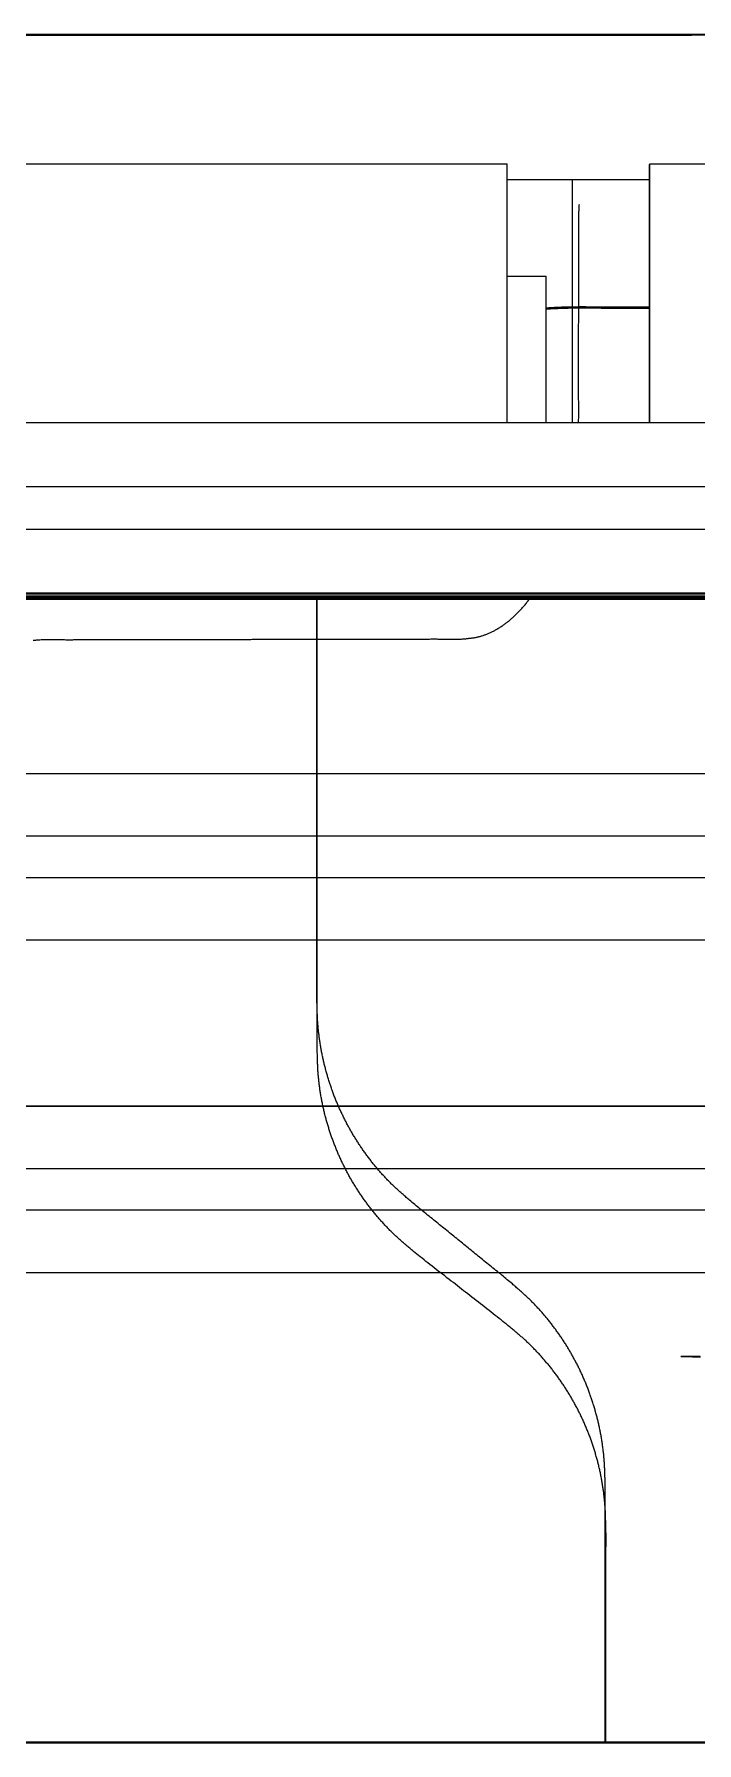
# Model space of a CAD drawing. Header units: millimetres. Extents: x -226 to 218, y -316 to 313.
# Drawn here: x -17.5 to 61.3, y -107.3 to 95.8 of the extents above; entities that cross this region are included whole.
import ezdxf

# ---------------------------------------------------------------- set-up
doc = ezdxf.new("R2010")
doc.units = ezdxf.units.MM
doc.layers.add('SKETCH', color=5, linetype='Continuous')
doc.layers.add('VISIBLE', color=7, linetype='Continuous')

msp = doc.modelspace()

# ---------------------------------------------------------------- linework, layer by layer
at = {"layer": 'SKETCH', "flags": 128}
for points in [[(47.26, 49.62), (47.26, 49.65), (47.26, 49.82), (47.26, 49.99), (47.27, 50.15), (47.27, 50.32), (47.27, 50.49), (47.27, 50.66), (47.27, 50.83), (47.27, 51), (47.27, 51.16), (47.27, 51.33), (47.27, 51.5), (47.27, 51.67), (47.27, 51.84), (47.27, 52.01), (47.27, 52.17), (47.26, 52.34), (47.26, 52.51), (47.26, 52.68), (47.26, 52.84), (47.26, 53.01), (47.26, 53.18), (47.26, 53.34), (47.26, 53.51), (47.26, 53.68), (47.26, 53.84), (47.26, 54.01), (47.26, 54.17), (47.26, 54.34), (47.26, 54.5), (47.26, 54.67), (47.26, 54.83), (47.26, 55), (47.26, 55.16), (47.26, 55.33), (47.26, 55.49), (47.26, 55.66), (47.26, 55.82), (47.26, 55.99), (47.26, 56.15), (47.26, 56.31), (47.26, 56.48), (47.26, 56.64), (47.26, 56.8), (47.26, 56.96), (47.26, 57.12), (47.26, 57.28), (47.26, 57.44), (47.26, 57.6), (47.26, 57.76), (47.26, 57.92), (47.26, 58.08), (47.26, 58.24), (47.26, 58.4), (47.26, 58.56), (47.26, 58.72), (47.26, 58.87), (47.26, 59.03), (47.26, 59.19), (47.26, 59.34), (47.26, 59.5), (47.26, 59.66), (47.26, 59.81), (47.26, 59.97), (47.26, 60.12), (47.26, 60.28), (47.26, 60.43), (47.26, 60.58), (47.26, 60.73), (47.26, 60.89), (47.26, 61.04), (47.26, 61.19), (47.26, 61.34), (47.27, 61.49), (47.27, 61.64), (47.27, 61.78), (47.27, 61.93), (47.27, 62.08), (47.27, 62.23), (47.27, 62.38), (47.27, 62.52), (47.27, 62.67), (47.27, 62.81), (47.27, 62.96), (47.27, 63.1), (47.27, 63.25), (47.27, 63.39), (47.27, 63.53), (47.27, 63.67), (47.27, 63.82), (47.27, 63.96), (47.27, 64.1), (47.27, 64.24), (47.27, 64.38), (47.27, 64.51), (47.27, 64.65), (47.27, 64.79), (47.27, 64.92), (47.27, 65.06), (47.27, 65.19), (47.27, 65.33), (47.27, 65.46), (47.27, 65.59), (47.27, 65.72), (47.27, 65.86), (47.27, 65.99), (47.27, 66.12), (47.27, 66.25), (47.27, 66.38), (47.27, 66.51), (47.27, 66.63), (47.27, 66.76), (47.27, 66.89), (47.27, 67.01), (47.27, 67.14), (47.27, 67.26), (47.27, 67.38), (47.28, 67.5), (47.28, 67.63), (47.28, 67.75), (47.28, 67.87), (47.28, 67.98), (47.28, 68.1), (47.28, 68.22), (47.28, 68.34), (47.28, 68.45), (47.28, 68.57), (47.28, 68.68), (47.28, 68.79), (47.28, 68.91), (47.28, 69.02), (47.28, 69.13), (47.28, 69.24), (47.28, 69.35), (47.28, 69.46), (47.28, 69.57), (47.28, 69.68), (47.28, 69.78), (47.28, 69.89), (47.28, 69.99), (47.28, 70.09), (47.28, 70.2), (47.28, 70.3), (47.28, 70.4), (47.28, 70.5), (47.28, 70.6), (47.28, 70.7), (47.28, 70.79), (47.28, 70.89), (47.28, 70.98), (47.29, 71.08), (47.29, 71.17), (47.29, 71.27), (47.29, 71.36), (47.29, 71.45), (47.29, 71.54), (47.29, 71.63), (47.29, 71.72), (47.29, 71.8), (47.29, 71.89), (47.29, 71.97), (47.29, 72.06), (47.29, 72.14), (47.29, 72.22), (47.29, 72.31), (47.29, 72.39), (47.29, 72.47), (47.29, 72.54), (47.29, 72.62), (47.29, 72.7), (47.29, 72.77), (47.29, 72.85), (47.29, 72.92), (47.29, 72.99), (47.29, 73.06), (47.29, 73.14), (47.29, 73.21), (47.29, 73.27), (47.3, 73.34), (47.3, 73.41), (47.3, 73.47), (47.3, 73.54), (47.3, 73.6), (47.3, 73.66), (47.3, 73.73), (47.3, 73.79), (47.3, 73.85), (47.3, 73.9), (47.3, 73.96), (47.3, 74.02), (47.3, 74.07), (47.3, 74.13), (47.3, 74.18), (47.3, 74.23), (47.3, 74.28), (47.3, 74.33), (47.3, 74.38), (47.3, 74.43), (47.3, 74.48), (47.3, 74.52), (47.3, 74.57), (47.3, 74.61), (47.3, 74.65), (47.3, 74.7), (47.3, 74.74), (47.31, 74.78), (47.31, 74.81), (47.31, 74.85), (47.31, 74.89), (47.31, 74.92), (47.31, 74.96), (47.31, 74.99), (47.31, 75.02), (47.31, 75.05), (47.31, 75.08), (47.31, 75.11), (47.31, 75.14), (47.31, 75.16), (47.31, 75.19), (47.31, 75.21), (47.31, 75.23), (47.31, 75.25), (47.31, 75.27), (47.31, 75.29), (47.31, 75.31), (47.31, 75.32), (47.31, 75.33), (47.31, 75.35), (47.31, 75.36), (47.31, 75.37), (47.31, 75.38), (47.32, 75.39), (47.32, 75.4), (47.32, 75.41), (47.32, 75.42), (47.32, 75.43), (47.32, 75.44), (47.32, 75.45), (47.32, 75.45), (47.32, 75.46), (47.32, 75.47), (47.32, 75.48), (47.32, 75.49), (47.32, 75.5), (47.32, 75.5), (47.32, 75.51), (47.32, 75.51), (47.32, 75.51), (47.32, 75.52), (47.33, 75.52), (47.33, 75.52), (47.33, 75.52), (47.33, 75.52), (47.33, 75.51), (47.33, 75.51), (47.33, 75.51), (47.33, 75.51), (47.33, 75.51), (47.33, 75.5), (47.33, 75.5), (47.33, 75.5), (47.33, 75.5), (47.34, 75.5), (47.34, 75.5), (47.34, 75.5), (47.34, 75.5), (47.34, 75.5), (47.34, 75.5), (47.34, 75.5), (47.34, 75.5), (47.34, 75.51), (47.34, 75.51), (47.34, 75.51), (47.34, 75.51), (47.34, 75.51), (47.34, 75.51), (47.35, 75.51), (47.35, 75.51), (47.35, 75.52), (47.35, 75.52), (47.35, 75.52), (47.35, 75.52), (47.35, 75.52), (47.35, 75.52), (47.35, 75.52), (47.35, 75.52), (47.35, 75.52), (47.35, 75.53), (47.35, 75.53), (47.35, 75.53), (47.36, 75.53), (47.36, 75.53), (47.36, 75.53), (47.36, 75.53), (47.36, 75.53), (47.36, 75.53), (47.36, 75.54), (47.36, 75.54), (47.36, 75.54), (47.36, 75.54), (47.36, 75.54), (47.36, 75.54), (47.36, 75.54), (47.37, 75.54), (47.37, 75.55), (47.37, 75.55), (47.37, 75.55), (47.37, 75.55), (47.37, 75.55), (47.37, 75.55), (47.37, 75.55), (47.37, 75.55), (47.37, 75.55)], [(43.4, 63.27), (43.5, 63.27), (43.63, 63.28), (43.75, 63.29), (43.88, 63.3), (44, 63.31), (44.13, 63.32), (44.25, 63.32), (44.38, 63.33), (44.51, 63.34), (44.63, 63.34), (44.76, 63.35), (44.89, 63.35), (45.02, 63.36), (45.15, 63.36), (45.28, 63.37), (45.42, 63.37), (45.55, 63.37), (45.69, 63.38), (45.83, 63.38), (45.97, 63.39), (46.12, 63.39), (46.31, 63.39), (46.49, 63.4), (46.69, 63.4), (46.88, 63.4), (47.08, 63.4), (47.29, 63.41), (47.49, 63.41), (47.7, 63.41), (47.91, 63.41), (48.12, 63.41), (48.33, 63.4), (48.54, 63.4), (48.76, 63.4), (48.97, 63.4), (49.19, 63.4), (49.4, 63.4), (49.62, 63.4), (49.84, 63.39), (50.05, 63.39), (50.27, 63.39), (50.48, 63.39), (50.69, 63.39), (50.9, 63.39), (51.11, 63.39), (51.32, 63.39), (51.53, 63.39), (51.73, 63.39), (51.94, 63.39), (52.15, 63.39), (52.36, 63.39), (52.57, 63.39), (52.77, 63.39), (52.98, 63.39), (53.19, 63.39), (53.4, 63.39), (53.61, 63.39), (53.81, 63.39), (54.02, 63.39), (54.23, 63.39), (54.44, 63.39), (54.65, 63.39), (54.85, 63.39), (55.06, 63.39), (55.27, 63.39), (55.48, 63.39), (55.68, 63.39)], [(43.4, 63.13), (43.52, 63.14), (43.65, 63.14), (43.77, 63.15), (43.9, 63.16), (44.02, 63.17), (44.15, 63.18), (44.28, 63.18), (44.4, 63.19), (44.53, 63.19), (44.66, 63.2), (44.79, 63.2), (44.92, 63.21), (45.05, 63.21), (45.18, 63.22), (45.31, 63.22), (45.45, 63.23), (45.59, 63.23), (45.73, 63.23), (45.87, 63.24), (46.01, 63.24), (46.2, 63.25), (46.39, 63.25), (46.58, 63.25), (46.77, 63.25), (46.97, 63.26), (47.17, 63.26), (47.38, 63.26), (47.59, 63.26), (47.79, 63.26), (48, 63.26), (48.22, 63.26), (48.43, 63.26), (48.64, 63.25), (48.86, 63.25), (49.07, 63.25), (49.29, 63.25), (49.5, 63.25), (49.72, 63.25), (49.93, 63.24), (50.15, 63.24), (50.36, 63.24), (50.57, 63.24), (50.78, 63.24), (50.99, 63.24), (51.2, 63.24), (51.41, 63.24), (51.61, 63.24), (51.82, 63.24), (52.03, 63.24), (52.24, 63.24), (52.44, 63.24), (52.65, 63.24), (52.86, 63.24), (53.07, 63.24), (53.27, 63.24), (53.48, 63.24), (53.69, 63.24), (53.9, 63.24), (54.1, 63.24), (54.31, 63.24), (54.52, 63.24), (54.73, 63.24), (54.93, 63.24), (55.14, 63.24), (55.35, 63.24), (55.56, 63.24), (55.68, 63.24)], [(-17.61, 23.75), (-17.51, 23.76), (-17.41, 23.76), (-17.32, 23.77), (-17.22, 23.78), (-17.12, 23.79), (-17.02, 23.79), (-16.92, 23.8), (-16.82, 23.81), (-16.69, 23.82), (-16.56, 23.82), (-16.43, 23.83), (-16.3, 23.83), (-16.16, 23.84), (-16.03, 23.84), (-15.89, 23.84), (-15.75, 23.84), (-15.61, 23.84), (-15.47, 23.84), (-15.33, 23.84), (-15.19, 23.84), (-15.05, 23.83), (-14.9, 23.83), (-14.76, 23.83), (-14.62, 23.83), (-14.47, 23.82), (-14.33, 23.82), (-14.18, 23.82), (-14.04, 23.82), (-13.9, 23.82), (-13.76, 23.81), (-13.62, 23.81), (-13.48, 23.81), (-13.34, 23.81), (-13.2, 23.81), (-13.06, 23.81), (-12.92, 23.81), (-12.78, 23.82), (-12.64, 23.82), (-12.5, 23.82), (-12.36, 23.82), (-12.22, 23.82), (-12.09, 23.82), (-11.95, 23.82), (-11.81, 23.82), (-11.67, 23.82), (-11.53, 23.82), (-11.39, 23.82), (-11.25, 23.82), (-11.11, 23.82), (-10.97, 23.82), (-10.83, 23.82), (-10.69, 23.82), (-10.55, 23.82), (-10.41, 23.82), (-10.28, 23.82), (-10.14, 23.82), (-10, 23.82), (-9.86, 23.82), (-9.72, 23.82), (-9.58, 23.82), (-9.44, 23.82), (-9.3, 23.82), (-9.16, 23.82), (-9.02, 23.82), (-8.88, 23.82), (-8.74, 23.82), (-8.6, 23.82), (-8.47, 23.82), (-8.33, 23.82), (-8.19, 23.82), (-8.05, 23.82), (-7.91, 23.82), (-7.77, 23.82), (-7.63, 23.82), (-7.49, 23.83), (-7.35, 23.83), (-7.21, 23.83), (-7.07, 23.83), (-6.93, 23.83), (-6.79, 23.83), (-6.65, 23.83), (-6.51, 23.83), (-6.38, 23.83), (-6.24, 23.83), (-6.1, 23.83), (-5.96, 23.83), (-5.82, 23.83), (-5.68, 23.83), (-5.54, 23.83), (-5.4, 23.83), (-5.26, 23.83), (-5.12, 23.83), (-4.98, 23.83), (-4.84, 23.83), (-4.7, 23.83), (-4.56, 23.83), (-4.42, 23.83), (-4.28, 23.83), (-4.14, 23.83), (-4.01, 23.83), (-3.87, 23.83), (-3.73, 23.83), (-3.59, 23.83), (-3.45, 23.83), (-3.31, 23.83), (-3.17, 23.83), (-3.03, 23.83), (-2.89, 23.83), (-2.75, 23.83), (-2.61, 23.83), (-2.47, 23.83), (-2.33, 23.83), (-2.19, 23.84), (-2.05, 23.84), (-1.91, 23.84), (-1.77, 23.84), (-1.64, 23.84), (-1.5, 23.84), (-1.36, 23.84), (-1.22, 23.84), (-1.08, 23.84), (-0.94, 23.84), (-0.8, 23.84), (-0.66, 23.84), (-0.52, 23.84), (-0.38, 23.84), (-0.24, 23.84), (-0.1, 23.84), (0.04, 23.84), (0.18, 23.84), (0.32, 23.84), (0.46, 23.84), (0.6, 23.84), (0.74, 23.84), (0.88, 23.84), (1.01, 23.84), (1.15, 23.84), (1.29, 23.84), (1.43, 23.84), (1.57, 23.84), (1.71, 23.84), (1.85, 23.84), (1.99, 23.84), (2.13, 23.84), (2.27, 23.84), (2.41, 23.84), (2.55, 23.84), (2.69, 23.84), (2.83, 23.84), (2.97, 23.84), (3.11, 23.85), (3.25, 23.85), (3.39, 23.85), (3.53, 23.85), (3.67, 23.85), (3.81, 23.85), (3.94, 23.85), (4.08, 23.85), (4.22, 23.85), (4.36, 23.85), (4.5, 23.85), (4.64, 23.85), (4.78, 23.85), (4.92, 23.85), (5.06, 23.85), (5.2, 23.85), (5.34, 23.85), (5.48, 23.85), (5.62, 23.85), (5.76, 23.85), (5.9, 23.85), (6.04, 23.85), (6.18, 23.85), (6.32, 23.85), (6.46, 23.85), (6.6, 23.85), (6.74, 23.85), (6.88, 23.85), (7.02, 23.85), (7.16, 23.85), (7.3, 23.85), (7.43, 23.85), (7.57, 23.85), (7.71, 23.85), (7.85, 23.85), (7.99, 23.85), (8.13, 23.85), (8.27, 23.85), (8.41, 23.86), (8.55, 23.86), (8.69, 23.86), (8.83, 23.86), (8.97, 23.86), (9.11, 23.86), (9.25, 23.86), (9.39, 23.86), (9.53, 23.86), (9.67, 23.86), (9.81, 23.86), (9.95, 23.86), (10.09, 23.86), (10.23, 23.86), (10.37, 23.86), (10.51, 23.86), (10.65, 23.86), (10.79, 23.86), (10.93, 23.86), (11.07, 23.86), (11.21, 23.86), (11.35, 23.86), (11.49, 23.86), (11.63, 23.86), (11.77, 23.86), (11.91, 23.86), (12.05, 23.86), (12.18, 23.86), (12.32, 23.86), (12.46, 23.86), (12.6, 23.86), (12.74, 23.86), (12.88, 23.86), (13.02, 23.86), (13.16, 23.86), (13.3, 23.86), (13.44, 23.86), (13.58, 23.86), (13.72, 23.87), (13.86, 23.87), (14, 23.87), (14.14, 23.87), (14.28, 23.87), (14.42, 23.87), (14.56, 23.87), (14.7, 23.87), (14.84, 23.87), (14.98, 23.87), (15.12, 23.87), (15.26, 23.87), (15.4, 23.87), (15.54, 23.87), (15.68, 23.87), (15.82, 23.87), (15.96, 23.87), (16.1, 23.87), (16.24, 23.87), (16.38, 23.87), (16.52, 23.87), (16.66, 23.87), (16.8, 23.87), (16.94, 23.87), (17.08, 23.87), (17.22, 23.87), (17.36, 23.87), (17.5, 23.87), (17.64, 23.87), (17.78, 23.87), (17.92, 23.87), (18.06, 23.87), (18.2, 23.87), (18.34, 23.87), (18.48, 23.87), (18.62, 23.87), (18.76, 23.87), (18.9, 23.87), (19.04, 23.88), (19.18, 23.88), (19.32, 23.88), (19.46, 23.88), (19.6, 23.88), (19.74, 23.88), (19.88, 23.88), (20.02, 23.88), (20.16, 23.88), (20.3, 23.88), (20.44, 23.88), (20.58, 23.88), (20.72, 23.88), (20.86, 23.88), (21, 23.88), (21.14, 23.88), (21.28, 23.88), (21.42, 23.88), (21.56, 23.88), (21.7, 23.88), (21.84, 23.88), (21.97, 23.88), (22.11, 23.88), (22.25, 23.88), (22.39, 23.88), (22.53, 23.88), (22.67, 23.88), (22.81, 23.88), (22.95, 23.88), (23.09, 23.88), (23.23, 23.88), (23.37, 23.88), (23.51, 23.88), (23.65, 23.88), (23.79, 23.88), (23.93, 23.88), (24.07, 23.88), (24.21, 23.88), (24.35, 23.89), (24.49, 23.89), (24.63, 23.89), (24.77, 23.89), (24.91, 23.89), (25.05, 23.89), (25.19, 23.89), (25.33, 23.89), (25.47, 23.89), (25.61, 23.89), (25.75, 23.89), (25.9, 23.89), (26.04, 23.89), (26.18, 23.89), (26.32, 23.89), (26.46, 23.89), (26.6, 23.89), (26.74, 23.89), (26.88, 23.89), (27.02, 23.89), (27.16, 23.89), (27.3, 23.89), (27.44, 23.89), (27.58, 23.89), (27.72, 23.89), (27.86, 23.89), (28, 23.89), (28.14, 23.89), (28.28, 23.89), (28.42, 23.89), (28.56, 23.89), (28.7, 23.89), (28.84, 23.89), (28.98, 23.89), (29.12, 23.89), (29.26, 23.89), (29.4, 23.89), (29.54, 23.89), (29.68, 23.9), (29.82, 23.9), (29.96, 23.9), (30.1, 23.9), (30.24, 23.9), (30.38, 23.9), (30.52, 23.89), (30.67, 23.89), (30.81, 23.89), (30.96, 23.89), (31.1, 23.88), (31.25, 23.88), (31.39, 23.88), (31.54, 23.88), (31.68, 23.87), (31.83, 23.87), (31.97, 23.87), (32.11, 23.87), (32.26, 23.87), (32.4, 23.87), (32.54, 23.87), (32.67, 23.87), (32.81, 23.87), (32.95, 23.88), (33.08, 23.88), (33.21, 23.89), (33.34, 23.89), (33.46, 23.9), (33.56, 23.91), (33.66, 23.92), (33.76, 23.92), (33.85, 23.93), (33.94, 23.94), (34.04, 23.95), (34.13, 23.96), (34.22, 23.97), (34.31, 23.97), (34.4, 23.98), (34.49, 23.99), (34.57, 24.01), (34.66, 24.02), (34.75, 24.03), (34.84, 24.04), (34.92, 24.06), (35.01, 24.08), (35.1, 24.09), (35.18, 24.11), (35.27, 24.13), (35.36, 24.15), (35.44, 24.17), (35.53, 24.2), (35.62, 24.22), (35.71, 24.25), (35.8, 24.28), (35.89, 24.31), (35.97, 24.34), (36.06, 24.37), (36.15, 24.4), (36.24, 24.43), (36.33, 24.47), (36.42, 24.51), (36.5, 24.54), (36.59, 24.58), (36.68, 24.62), (36.77, 24.66), (36.86, 24.7), (36.94, 24.74), (37.03, 24.79), (37.12, 24.83), (37.21, 24.88), (37.29, 24.92), (37.38, 24.97), (37.46, 25.02), (37.55, 25.07), (37.64, 25.12), (37.72, 25.17), (37.81, 25.22), (37.89, 25.27), (37.98, 25.33), (38.06, 25.39), (38.15, 25.44), (38.23, 25.5), (38.32, 25.56), (38.4, 25.62), (38.49, 25.68), (38.57, 25.74), (38.65, 25.81), (38.74, 25.87), (38.82, 25.93), (38.91, 26), (38.99, 26.07), (39.07, 26.14), (39.15, 26.21), (39.24, 26.28), (39.32, 26.35), (39.4, 26.42), (39.48, 26.49), (39.56, 26.57), (39.64, 26.64), (39.72, 26.72), (39.8, 26.79), (39.88, 26.87), (39.96, 26.95), (40.04, 27.03), (40.12, 27.11), (40.2, 27.19), (40.28, 27.28), (40.36, 27.36), (40.43, 27.44), (40.51, 27.53), (40.59, 27.62), (40.67, 27.7), (40.74, 27.79), (40.82, 27.88), (40.9, 27.97), (40.97, 28.06), (41.05, 28.16), (41.12, 28.25), (41.2, 28.34), (41.27, 28.44), (41.35, 28.54), (41.42, 28.63), (41.49, 28.73), (41.57, 28.83), (41.64, 28.93), (41.69, 28.99)], [(50.42, -107.23), (50.42, -107.18), (50.42, -106.96), (50.42, -106.75), (50.42, -106.54), (50.42, -106.33), (50.42, -106.12), (50.42, -105.91), (50.42, -105.69), (50.42, -105.48), (50.42, -105.27), (50.42, -105.06), (50.42, -104.85), (50.42, -104.64), (50.42, -104.42), (50.42, -104.21), (50.42, -104), (50.42, -103.79), (50.42, -103.58), (50.42, -103.37), (50.42, -103.16), (50.42, -102.94), (50.42, -102.73), (50.42, -102.52), (50.42, -102.31), (50.42, -102.1), (50.42, -101.89), (50.42, -101.67), (50.42, -101.46), (50.42, -101.25), (50.42, -101.04), (50.42, -100.83), (50.42, -100.62), (50.42, -100.4), (50.42, -100.19), (50.42, -99.98), (50.42, -99.77), (50.42, -99.56), (50.42, -99.35), (50.42, -99.13), (50.42, -98.92), (50.42, -98.71), (50.42, -98.5), (50.42, -98.29), (50.42, -98.08), (50.42, -97.87), (50.42, -97.65), (50.42, -97.44), (50.42, -97.23), (50.42, -97.02), (50.42, -96.81), (50.42, -96.6), (50.42, -96.38), (50.42, -96.17), (50.42, -95.96), (50.42, -95.75), (50.42, -95.54), (50.42, -95.33), (50.42, -95.11), (50.42, -94.9), (50.42, -94.69), (50.42, -94.48), (50.42, -94.27), (50.42, -94.06), (50.42, -93.85), (50.42, -93.63), (50.42, -93.42), (50.42, -93.21), (50.42, -93), (50.42, -92.79), (50.42, -92.58), (50.42, -92.36), (50.42, -92.15), (50.42, -91.94), (50.42, -91.73), (50.42, -91.52), (50.42, -91.31), (50.42, -91.09), (50.42, -90.88), (50.42, -90.67), (50.42, -90.46), (50.42, -90.25), (50.42, -90.04), (50.42, -89.83), (50.42, -89.61), (50.42, -89.4), (50.42, -89.19), (50.42, -88.98), (50.42, -88.77), (50.42, -88.56), (50.42, -88.34), (50.42, -88.13), (50.42, -87.92), (50.42, -87.71), (50.42, -87.5), (50.42, -87.29), (50.42, -87.07), (50.42, -86.86), (50.42, -86.65), (50.42, -86.44), (50.42, -86.23), (50.42, -86.02), (50.42, -85.8), (50.42, -85.59), (50.42, -85.38), (50.42, -85.17), (50.42, -84.96), (50.42, -84.75), (50.42, -84.54), (50.42, -84.32), (50.42, -84.11), (50.42, -83.9), (50.42, -83.69), (50.42, -83.48), (50.42, -83.27), (50.42, -83.05), (50.42, -82.84), (50.42, -82.63), (50.42, -82.42), (50.42, -82.21), (50.42, -82), (50.42, -81.78), (50.42, -81.57), (50.42, -81.36), (50.42, -81.15), (50.42, -80.93), (50.42, -80.72), (50.42, -80.5), (50.42, -80.28), (50.42, -80.06), (50.42, -79.84), (50.42, -79.62), (50.43, -79.4), (50.43, -79.18), (50.43, -78.96), (50.43, -78.74), (50.43, -78.52), (50.43, -78.3), (50.43, -78.09), (50.43, -77.88), (50.43, -77.67), (50.43, -77.46), (50.43, -77.25), (50.43, -77.05), (50.43, -76.85), (50.42, -76.66), (50.42, -76.47), (50.42, -76.28), (50.41, -76.14), (50.41, -76.01), (50.41, -75.87), (50.4, -75.74), (50.4, -75.61), (50.4, -75.48), (50.39, -75.35), (50.39, -75.22), (50.38, -75.1), (50.38, -74.98), (50.37, -74.85), (50.37, -74.73), (50.36, -74.61), (50.36, -74.49), (50.35, -74.37), (50.35, -74.25), (50.34, -74.13), (50.33, -74.01), (50.32, -73.9), (50.31, -73.77), (50.3, -73.65), (50.29, -73.53), (50.28, -73.41), (50.27, -73.29), (50.26, -73.16), (50.25, -73.04), (50.23, -72.91), (50.22, -72.79), (50.2, -72.67), (50.19, -72.54), (50.17, -72.42), (50.16, -72.29), (50.14, -72.17), (50.12, -72.05), (50.11, -71.92), (50.09, -71.8), (50.07, -71.67), (50.05, -71.55), (50.03, -71.43), (50.01, -71.3), (49.99, -71.18), (49.97, -71.06), (49.95, -70.93), (49.93, -70.81), (49.9, -70.69), (49.88, -70.56), (49.86, -70.44), (49.83, -70.32), (49.81, -70.2), (49.79, -70.08), (49.76, -69.95), (49.73, -69.83), (49.71, -69.71), (49.68, -69.59), (49.65, -69.46), (49.63, -69.34), (49.6, -69.22), (49.57, -69.1), (49.54, -68.98), (49.51, -68.86), (49.48, -68.74), (49.45, -68.61), (49.42, -68.49), (49.38, -68.37), (49.35, -68.25), (49.32, -68.13), (49.29, -68.01), (49.25, -67.89), (49.22, -67.77), (49.18, -67.65), (49.15, -67.53), (49.11, -67.41), (49.08, -67.29), (49.04, -67.17), (49, -67.06), (48.97, -66.94), (48.93, -66.82), (48.89, -66.7), (48.85, -66.58), (48.81, -66.46), (48.77, -66.34), (48.73, -66.23), (48.69, -66.11), (48.65, -65.99), (48.61, -65.87), (48.56, -65.76), (48.52, -65.64), (48.48, -65.52), (48.43, -65.41), (48.39, -65.29), (48.34, -65.17), (48.3, -65.06), (48.25, -64.94), (48.21, -64.83), (48.16, -64.71), (48.11, -64.6), (48.07, -64.48), (48.02, -64.37), (47.97, -64.25), (47.92, -64.14), (47.87, -64.02), (47.82, -63.91), (47.77, -63.79), (47.72, -63.68), (47.67, -63.57), (47.62, -63.45), (47.56, -63.34), (47.51, -63.23), (47.46, -63.12), (47.4, -63), (47.35, -62.89), (47.3, -62.78), (47.24, -62.67), (47.19, -62.56), (47.13, -62.45), (47.07, -62.34), (47.02, -62.22), (46.96, -62.11), (46.9, -62), (46.84, -61.9), (46.79, -61.79), (46.73, -61.68), (46.67, -61.57), (46.61, -61.46), (46.55, -61.35), (46.49, -61.24), (46.43, -61.13), (46.36, -61.03), (46.3, -60.92), (46.24, -60.81), (46.18, -60.7), (46.11, -60.6), (46.05, -60.49), (45.99, -60.38), (45.92, -60.28), (45.86, -60.17), (45.79, -60.07), (45.73, -59.96), (45.66, -59.86), (45.59, -59.75), (45.53, -59.65), (45.46, -59.55), (45.39, -59.44), (45.32, -59.34), (45.25, -59.24), (45.18, -59.13), (45.11, -59.03), (45.04, -58.93), (44.97, -58.83), (44.9, -58.73), (44.83, -58.63), (44.76, -58.52), (44.69, -58.42), (44.61, -58.32), (44.54, -58.22), (44.47, -58.12), (44.39, -58.03), (44.32, -57.93), (44.25, -57.83), (44.17, -57.73), (44.1, -57.63), (44.02, -57.53), (43.94, -57.44), (43.87, -57.34), (43.79, -57.24), (43.71, -57.15), (43.64, -57.05), (43.56, -56.95), (43.48, -56.86), (43.4, -56.76), (43.32, -56.67), (43.24, -56.58), (43.16, -56.48), (43.08, -56.39), (43, -56.3), (42.92, -56.2), (42.84, -56.11), (42.76, -56.02), (42.67, -55.93), (42.59, -55.83), (42.51, -55.74), (42.42, -55.65), (42.34, -55.56), (42.26, -55.47), (42.17, -55.38), (42.09, -55.29), (42, -55.2), (41.92, -55.11), (41.83, -55.03), (41.74, -54.94), (41.66, -54.85), (41.57, -54.76), (41.48, -54.68), (41.4, -54.59), (41.31, -54.51), (41.23, -54.43), (41.14, -54.35), (41.06, -54.27), (40.97, -54.19), (40.88, -54.11), (40.8, -54.03), (40.71, -53.95), (40.62, -53.87), (40.54, -53.79), (40.45, -53.71), (40.36, -53.63), (40.27, -53.55), (40.17, -53.47), (40.08, -53.39), (39.99, -53.31), (39.89, -53.23), (39.79, -53.14), (39.69, -53.06), (39.59, -52.97), (39.49, -52.88), (39.38, -52.79), (39.24, -52.67), (39.09, -52.54), (38.94, -52.41), (38.78, -52.28), (38.62, -52.15), (38.46, -52.02), (38.29, -51.88), (38.12, -51.74), (37.95, -51.6), (37.78, -51.46), (37.6, -51.32), (37.43, -51.18), (37.25, -51.04), (37.07, -50.9), (36.89, -50.75), (36.71, -50.61), (36.54, -50.46), (36.36, -50.32), (36.18, -50.18), (36, -50.04), (35.83, -49.89), (35.65, -49.75), (35.48, -49.61), (35.31, -49.47), (35.14, -49.34), (34.97, -49.2), (34.8, -49.06), (34.63, -48.92), (34.46, -48.78), (34.29, -48.64), (34.12, -48.51), (33.95, -48.37), (33.78, -48.23), (33.61, -48.09), (33.44, -47.95), (33.27, -47.81), (33.1, -47.68), (32.93, -47.54), (32.76, -47.4), (32.59, -47.26), (32.42, -47.12), (32.25, -46.99), (32.08, -46.85), (31.91, -46.71), (31.74, -46.57), (31.57, -46.43), (31.4, -46.29), (31.23, -46.16), (31.06, -46.02), (30.89, -45.88), (30.72, -45.74), (30.54, -45.59), (30.36, -45.45), (30.18, -45.31), (30.01, -45.16), (29.83, -45.02), (29.65, -44.88), (29.47, -44.73), (29.29, -44.59), (29.12, -44.45), (28.94, -44.31), (28.76, -44.17), (28.59, -44.03), (28.42, -43.89), (28.25, -43.75), (28.09, -43.61), (27.92, -43.48), (27.76, -43.35), (27.61, -43.22), (27.45, -43.09), (27.31, -42.96), (27.16, -42.84), (27.06, -42.75), (26.95, -42.66), (26.85, -42.57), (26.75, -42.49), (26.65, -42.4), (26.56, -42.32), (26.46, -42.24), (26.37, -42.16), (26.28, -42.08), (26.19, -42), (26.1, -41.92), (26.01, -41.84), (25.92, -41.76), (25.83, -41.68), (25.75, -41.6), (25.66, -41.52), (25.57, -41.44), (25.49, -41.36), (25.4, -41.28), (25.32, -41.2), (25.23, -41.12), (25.15, -41.04), (25.06, -40.95), (24.97, -40.87), (24.89, -40.78), (24.8, -40.69), (24.71, -40.6), (24.63, -40.52), (24.54, -40.43), (24.46, -40.34), (24.37, -40.25), (24.29, -40.16), (24.2, -40.07), (24.12, -39.98), (24.04, -39.89), (23.95, -39.8), (23.87, -39.71), (23.79, -39.61), (23.71, -39.52), (23.63, -39.43), (23.54, -39.34), (23.46, -39.24), (23.38, -39.15), (23.3, -39.06), (23.22, -38.96), (23.14, -38.87), (23.07, -38.77), (22.99, -38.68), (22.91, -38.58), (22.83, -38.49), (22.76, -38.39), (22.68, -38.29), (22.6, -38.2), (22.53, -38.1), (22.45, -38), (22.37, -37.9), (22.3, -37.8), (22.23, -37.71), (22.15, -37.61), (22.08, -37.51), (22, -37.41), (21.93, -37.31), (21.86, -37.21), (21.79, -37.11), (21.71, -37.01), (21.64, -36.91), (21.57, -36.8), (21.5, -36.7), (21.43, -36.6), (21.36, -36.5), (21.29, -36.4), (21.22, -36.29), (21.16, -36.19), (21.09, -36.09), (21.02, -35.98), (20.95, -35.88), (20.89, -35.78), (20.82, -35.67), (20.76, -35.57), (20.69, -35.46), (20.62, -35.35), (20.56, -35.25), (20.5, -35.14), (20.43, -35.04), (20.37, -34.93), (20.31, -34.82), (20.24, -34.72), (20.18, -34.61), (20.12, -34.5), (20.06, -34.39), (20, -34.28), (19.94, -34.18), (19.88, -34.07), (19.82, -33.96), (19.76, -33.85), (19.7, -33.74), (19.64, -33.63), (19.59, -33.52), (19.53, -33.41), (19.47, -33.3), (19.42, -33.19), (19.36, -33.08), (19.31, -32.97), (19.25, -32.85), (19.2, -32.74), (19.14, -32.63), (19.09, -32.52), (19.04, -32.41), (18.98, -32.29), (18.93, -32.18), (18.88, -32.07), (18.83, -31.95), (18.78, -31.84), (18.73, -31.73), (18.68, -31.61), (18.63, -31.5), (18.58, -31.38), (18.53, -31.27), (18.48, -31.16), (18.43, -31.04), (18.39, -30.93), (18.34, -30.81), (18.3, -30.69), (18.25, -30.58), (18.2, -30.46), (18.16, -30.35), (18.12, -30.23), (18.07, -30.11), (18.03, -30), (17.99, -29.88), (17.94, -29.76), (17.9, -29.65), (17.86, -29.53), (17.82, -29.41), (17.78, -29.29), (17.74, -29.17), (17.7, -29.06), (17.66, -28.94), (17.62, -28.82), (17.58, -28.7), (17.55, -28.58), (17.51, -28.46), (17.47, -28.34), (17.44, -28.22), (17.4, -28.11), (17.37, -27.99), (17.33, -27.87), (17.3, -27.75), (17.26, -27.63), (17.23, -27.51), (17.2, -27.39), (17.16, -27.27), (17.13, -27.14), (17.1, -27.02), (17.07, -26.9), (17.04, -26.78), (17.01, -26.66), (16.98, -26.54), (16.95, -26.42), (16.92, -26.3), (16.9, -26.17), (16.87, -26.05), (16.84, -25.93), (16.82, -25.81), (16.79, -25.69), (16.76, -25.56), (16.74, -25.44), (16.71, -25.32), (16.69, -25.2), (16.67, -25.07), (16.64, -24.95), (16.62, -24.83), (16.6, -24.71), (16.58, -24.58), (16.56, -24.46), (16.54, -24.34), (16.52, -24.21), (16.5, -24.09), (16.48, -23.97), (16.46, -23.84), (16.44, -23.72), (16.43, -23.59), (16.41, -23.47), (16.39, -23.35), (16.38, -23.22), (16.36, -23.1), (16.35, -22.98), (16.33, -22.85), (16.32, -22.73), (16.3, -22.6), (16.29, -22.48), (16.28, -22.35), (16.27, -22.23), (16.26, -22.11), (16.25, -21.99), (16.24, -21.87), (16.23, -21.75), (16.22, -21.63), (16.21, -21.51), (16.2, -21.39), (16.2, -21.27), (16.19, -21.15), (16.19, -21.03), (16.18, -20.91), (16.18, -20.79), (16.17, -20.67), (16.17, -20.55), (16.16, -20.42), (16.16, -20.3), (16.15, -20.17), (16.15, -20.04), (16.15, -19.91), (16.14, -19.77), (16.14, -19.64), (16.14, -19.5), (16.13, -19.36), (16.13, -19.17), (16.13, -18.97), (16.12, -18.77), (16.12, -18.57), (16.12, -18.36), (16.12, -18.15), (16.12, -17.93), (16.12, -17.71), (16.12, -17.49), (16.12, -17.27), (16.12, -17.04), (16.12, -16.82), (16.12, -16.59), (16.12, -16.36), (16.12, -16.13), (16.13, -15.9), (16.13, -15.67), (16.13, -15.44), (16.13, -15.21), (16.13, -14.98), (16.13, -14.76), (16.13, -14.53), (16.13, -14.31), (16.13, -14.09), (16.13, -13.87), (16.13, -13.65), (16.13, -13.43), (16.13, -13.21), (16.13, -12.99), (16.13, -12.77), (16.13, -12.55), (16.13, -12.33), (16.13, -12.11), (16.13, -11.89), (16.13, -11.67), (16.13, -11.45), (16.13, -11.23), (16.13, -11.01), (16.13, -10.79), (16.13, -10.57), (16.13, -10.35), (16.13, -10.13), (16.13, -9.91), (16.13, -9.69), (16.13, -9.47), (16.13, -9.25), (16.13, -9.03), (16.13, -8.81), (16.13, -8.6), (16.13, -8.38), (16.13, -8.16), (16.13, -7.94), (16.13, -7.72), (16.13, -7.5), (16.13, -7.28), (16.13, -7.06), (16.13, -6.84), (16.13, -6.62), (16.13, -6.4), (16.13, -6.18), (16.13, -5.96), (16.13, -5.74), (16.13, -5.52), (16.13, -5.3), (16.13, -5.08), (16.13, -4.86), (16.13, -4.64), (16.13, -4.42), (16.13, -4.2), (16.13, -3.98), (16.13, -3.76), (16.13, -3.54), (16.13, -3.32), (16.13, -3.1), (16.13, -2.88), (16.13, -2.66), (16.13, -2.44), (16.13, -2.22), (16.13, -2), (16.13, -1.79), (16.13, -1.57), (16.13, -1.35), (16.13, -1.13), (16.13, -0.91), (16.13, -0.69), (16.13, -0.47), (16.13, -0.25), (16.13, -0.03), (16.13, 0.19), (16.13, 0.41), (16.13, 0.63), (16.13, 0.85), (16.13, 1.07), (16.13, 1.29), (16.13, 1.51), (16.13, 1.73), (16.13, 1.95), (16.13, 2.17), (16.13, 2.39), (16.13, 2.61), (16.13, 2.83), (16.13, 3.05), (16.13, 3.27), (16.13, 3.49), (16.13, 3.71), (16.13, 3.93), (16.13, 4.15), (16.13, 4.37), (16.13, 4.59), (16.13, 4.81), (16.13, 5.03), (16.13, 5.24), (16.13, 5.46), (16.13, 5.68), (16.13, 5.9), (16.13, 6.12), (16.13, 6.34), (16.13, 6.56), (16.13, 6.78), (16.13, 7), (16.13, 7.22), (16.13, 7.44), (16.13, 7.66), (16.13, 7.88), (16.13, 8.1), (16.13, 8.32), (16.13, 8.54), (16.13, 8.76), (16.13, 8.98), (16.13, 9.2), (16.13, 9.42), (16.13, 9.64), (16.13, 9.86), (16.13, 10.08), (16.13, 10.3), (16.13, 10.52), (16.13, 10.74), (16.13, 10.96), (16.13, 11.18), (16.13, 11.4), (16.13, 11.61), (16.13, 11.83), (16.13, 12.05), (16.13, 12.27), (16.13, 12.49), (16.13, 12.71), (16.13, 12.93), (16.13, 13.15), (16.13, 13.37), (16.13, 13.59), (16.13, 13.81), (16.13, 14.03), (16.13, 14.25), (16.13, 14.47), (16.13, 14.69), (16.13, 14.91), (16.13, 15.13), (16.13, 15.35), (16.13, 15.57), (16.13, 15.79), (16.13, 16.01), (16.13, 16.23), (16.13, 16.45), (16.13, 16.67), (16.13, 16.89), (16.13, 17.11), (16.13, 17.33), (16.13, 17.55), (16.13, 17.77), (16.13, 17.99), (16.13, 18.21), (16.13, 18.42), (16.13, 18.64), (16.13, 18.86), (16.13, 19.08), (16.13, 19.3), (16.13, 19.52), (16.13, 19.74), (16.13, 19.96), (16.13, 20.18), (16.13, 20.4), (16.13, 20.62), (16.13, 20.84), (16.13, 21.06), (16.13, 21.28), (16.13, 21.5), (16.13, 21.72), (16.13, 21.94), (16.13, 22.16), (16.13, 22.38), (16.13, 22.6), (16.13, 22.82), (16.13, 23.04), (16.13, 23.26), (16.13, 23.48), (16.13, 23.7), (16.13, 23.92), (16.13, 24.14), (16.13, 24.36), (16.13, 24.58), (16.13, 24.8), (16.13, 25.02), (16.13, 25.23), (16.13, 25.45), (16.13, 25.67), (16.13, 25.89), (16.13, 26.11), (16.13, 26.33), (16.13, 26.55), (16.13, 26.77), (16.13, 26.99), (16.13, 27.21), (16.13, 27.43), (16.13, 27.65), (16.13, 27.87), (16.13, 28.09), (16.13, 28.31), (16.13, 28.53), (16.13, 28.76), (16.13, 28.99), (16.13, 28.99)], [(50.5, -107.23), (50.5, -107.14), (50.5, -106.93), (50.5, -106.72), (50.5, -106.5), (50.5, -106.29), (50.5, -106.08), (50.5, -105.87), (50.5, -105.66), (50.5, -105.44), (50.5, -105.23), (50.5, -105.02), (50.5, -104.81), (50.5, -104.6), (50.5, -104.38), (50.5, -104.17), (50.5, -103.96), (50.5, -103.75), (50.5, -103.54), (50.5, -103.33), (50.5, -103.11), (50.5, -102.9), (50.5, -102.69), (50.5, -102.48), (50.5, -102.27), (50.5, -102.05), (50.5, -101.84), (50.5, -101.63), (50.5, -101.42), (50.5, -101.21), (50.5, -100.99), (50.5, -100.78), (50.5, -100.57), (50.5, -100.36), (50.5, -100.15), (50.5, -99.93), (50.5, -99.72), (50.5, -99.51), (50.5, -99.3), (50.5, -99.09), (50.5, -98.87), (50.5, -98.66), (50.5, -98.45), (50.5, -98.24), (50.5, -98.03), (50.5, -97.81), (50.5, -97.6), (50.5, -97.39), (50.5, -97.18), (50.5, -96.97), (50.5, -96.75), (50.5, -96.54), (50.5, -96.33), (50.5, -96.12), (50.5, -95.91), (50.5, -95.69), (50.5, -95.48), (50.5, -95.27), (50.5, -95.06), (50.5, -94.85), (50.5, -94.63), (50.5, -94.42), (50.5, -94.21), (50.5, -94), (50.5, -93.79), (50.5, -93.57), (50.5, -93.36), (50.5, -93.15), (50.5, -92.94), (50.5, -92.73), (50.5, -92.51), (50.5, -92.3), (50.5, -92.09), (50.5, -91.88), (50.5, -91.67), (50.5, -91.45), (50.5, -91.24), (50.5, -91.03), (50.5, -90.82), (50.5, -90.61), (50.5, -90.39), (50.5, -90.18), (50.5, -89.97), (50.5, -89.76), (50.5, -89.55), (50.5, -89.33), (50.5, -89.12), (50.5, -88.91), (50.5, -88.7), (50.5, -88.49), (50.5, -88.27), (50.5, -88.06), (50.5, -87.85), (50.5, -87.64), (50.5, -87.43), (50.5, -87.22), (50.5, -87), (50.5, -86.79), (50.5, -86.58), (50.5, -86.37), (50.5, -86.15), (50.5, -85.93), (50.5, -85.72), (50.51, -85.5), (50.51, -85.28), (50.51, -85.06), (50.51, -84.83), (50.51, -84.61), (50.51, -84.39), (50.51, -84.17), (50.52, -83.95), (50.52, -83.73), (50.52, -83.52), (50.52, -83.3), (50.52, -83.09), (50.52, -82.88), (50.52, -82.67), (50.52, -82.47), (50.51, -82.26), (50.51, -82.06), (50.51, -81.87), (50.51, -81.68), (50.5, -81.49), (50.5, -81.35), (50.49, -81.21), (50.49, -81.08), (50.49, -80.94), (50.48, -80.81), (50.48, -80.68), (50.48, -80.55), (50.47, -80.43), (50.47, -80.3), (50.46, -80.18), (50.46, -80.05), (50.45, -79.93), (50.45, -79.81), (50.44, -79.69), (50.43, -79.57), (50.43, -79.45), (50.42, -79.33), (50.41, -79.21), (50.4, -79.09), (50.39, -78.97), (50.38, -78.85), (50.37, -78.72), (50.36, -78.6), (50.35, -78.48), (50.34, -78.35), (50.32, -78.22), (50.31, -78.1), (50.3, -77.97), (50.28, -77.85), (50.26, -77.72), (50.25, -77.6), (50.23, -77.47), (50.22, -77.35), (50.2, -77.23), (50.18, -77.1), (50.16, -76.98), (50.14, -76.85), (50.12, -76.73), (50.1, -76.6), (50.08, -76.48), (50.06, -76.35), (50.04, -76.23), (50.02, -76.11), (49.99, -75.98), (49.97, -75.86), (49.95, -75.73), (49.92, -75.61), (49.9, -75.49), (49.87, -75.36), (49.85, -75.24), (49.82, -75.12), (49.79, -75), (49.77, -74.87), (49.74, -74.75), (49.71, -74.63), (49.68, -74.5), (49.65, -74.38), (49.62, -74.26), (49.59, -74.14), (49.56, -74.02), (49.53, -73.89), (49.5, -73.77), (49.46, -73.65), (49.43, -73.53), (49.4, -73.41), (49.36, -73.29), (49.33, -73.16), (49.29, -73.04), (49.26, -72.92), (49.22, -72.8), (49.19, -72.68), (49.15, -72.56), (49.11, -72.44), (49.07, -72.32), (49.03, -72.2), (49, -72.08), (48.96, -71.96), (48.92, -71.84), (48.88, -71.73), (48.83, -71.61), (48.79, -71.49), (48.75, -71.37), (48.71, -71.25), (48.66, -71.13), (48.62, -71.01), (48.58, -70.9), (48.53, -70.78), (48.49, -70.66), (48.44, -70.54), (48.4, -70.43), (48.35, -70.31), (48.3, -70.19), (48.25, -70.08), (48.21, -69.96), (48.16, -69.84), (48.11, -69.73), (48.06, -69.61), (48.01, -69.5), (47.96, -69.38), (47.91, -69.27), (47.86, -69.15), (47.81, -69.04), (47.75, -68.92), (47.7, -68.81), (47.65, -68.69), (47.59, -68.58), (47.54, -68.47), (47.49, -68.35), (47.43, -68.24), (47.38, -68.13), (47.32, -68.02), (47.26, -67.9), (47.21, -67.79), (47.15, -67.68), (47.09, -67.57), (47.03, -67.46), (46.97, -67.35), (46.91, -67.23), (46.85, -67.12), (46.79, -67.01), (46.73, -66.9), (46.67, -66.79), (46.61, -66.68), (46.55, -66.58), (46.49, -66.47), (46.42, -66.36), (46.36, -66.25), (46.3, -66.14), (46.23, -66.03), (46.17, -65.92), (46.1, -65.82), (46.03, -65.71), (45.97, -65.6), (45.9, -65.5), (45.83, -65.39), (45.77, -65.28), (45.7, -65.18), (45.63, -65.07), (45.56, -64.97), (45.49, -64.86), (45.42, -64.76), (45.35, -64.65), (45.28, -64.55), (45.21, -64.45), (45.14, -64.34), (45.07, -64.24), (45, -64.14), (44.92, -64.04), (44.85, -63.93), (44.78, -63.83), (44.7, -63.73), (44.63, -63.63), (44.55, -63.53), (44.48, -63.43), (44.4, -63.33), (44.33, -63.23), (44.25, -63.13), (44.17, -63.03), (44.1, -62.93), (44.02, -62.83), (43.94, -62.73), (43.86, -62.63), (43.78, -62.54), (43.7, -62.44), (43.62, -62.34), (43.54, -62.25), (43.46, -62.15), (43.38, -62.05), (43.3, -61.96), (43.22, -61.86), (43.14, -61.77), (43.05, -61.67), (42.97, -61.58), (42.89, -61.49), (42.8, -61.39), (42.72, -61.3), (42.63, -61.21), (42.55, -61.11), (42.46, -61.02), (42.38, -60.93), (42.29, -60.84), (42.21, -60.75), (42.12, -60.66), (42.03, -60.57), (41.94, -60.48), (41.86, -60.39), (41.77, -60.3), (41.68, -60.21), (41.59, -60.12), (41.5, -60.03), (41.41, -59.94), (41.32, -59.86), (41.23, -59.77), (41.14, -59.69), (41.05, -59.6), (40.97, -59.52), (40.88, -59.44), (40.79, -59.37), (40.71, -59.29), (40.62, -59.21), (40.53, -59.13), (40.44, -59.06), (40.36, -58.98), (40.27, -58.9), (40.18, -58.82), (40.08, -58.75), (39.99, -58.67), (39.9, -58.59), (39.8, -58.5), (39.7, -58.42), (39.6, -58.34), (39.49, -58.25), (39.39, -58.16), (39.28, -58.07), (39.17, -57.98), (39.05, -57.88), (38.86, -57.73), (38.67, -57.57), (38.46, -57.41), (38.25, -57.24), (38.03, -57.06), (37.81, -56.88), (37.58, -56.7), (37.34, -56.52), (37.1, -56.33), (36.86, -56.14), (36.61, -55.94), (36.36, -55.75), (36.11, -55.55), (35.85, -55.36), (35.6, -55.16), (35.34, -54.96), (35.08, -54.76), (34.83, -54.56), (34.57, -54.36), (34.32, -54.17), (34.07, -53.97), (33.82, -53.78), (33.58, -53.59), (33.34, -53.4), (33.1, -53.21), (32.85, -53.02), (32.61, -52.83), (32.36, -52.63), (32.1, -52.44), (31.85, -52.24), (31.59, -52.04), (31.34, -51.84), (31.08, -51.64), (30.82, -51.45), (30.57, -51.25), (30.32, -51.05), (30.07, -50.86), (29.82, -50.66), (29.57, -50.47), (29.33, -50.29), (29.1, -50.1), (28.87, -49.92), (28.64, -49.74), (28.42, -49.57), (28.21, -49.4), (28.01, -49.23), (27.81, -49.07), (27.63, -48.92), (27.51, -48.82), (27.4, -48.73), (27.29, -48.64), (27.18, -48.55), (27.08, -48.46), (26.98, -48.38), (26.88, -48.3), (26.78, -48.22), (26.69, -48.14), (26.59, -48.06), (26.5, -47.98), (26.41, -47.9), (26.32, -47.82), (26.23, -47.75), (26.14, -47.67), (26.06, -47.59), (25.97, -47.52), (25.88, -47.44), (25.8, -47.36), (25.71, -47.28), (25.62, -47.2), (25.53, -47.11), (25.45, -47.03), (25.36, -46.94), (25.27, -46.86), (25.18, -46.77), (25.09, -46.68), (25, -46.59), (24.91, -46.5), (24.82, -46.42), (24.73, -46.33), (24.64, -46.24), (24.56, -46.15), (24.47, -46.05), (24.38, -45.96), (24.3, -45.87), (24.21, -45.78), (24.13, -45.69), (24.04, -45.6), (23.96, -45.5), (23.87, -45.41), (23.79, -45.32), (23.71, -45.22), (23.62, -45.13), (23.54, -45.03), (23.46, -44.94), (23.38, -44.84), (23.29, -44.75), (23.21, -44.65), (23.13, -44.56), (23.05, -44.46), (22.97, -44.36), (22.89, -44.27), (22.81, -44.17), (22.74, -44.07), (22.66, -43.97), (22.58, -43.87), (22.5, -43.77), (22.43, -43.67), (22.35, -43.57), (22.27, -43.47), (22.2, -43.37), (22.12, -43.27), (22.05, -43.17), (21.97, -43.07), (21.9, -42.97), (21.82, -42.87), (21.75, -42.77), (21.68, -42.66), (21.61, -42.56), (21.54, -42.46), (21.46, -42.35), (21.39, -42.25), (21.32, -42.15), (21.25, -42.04), (21.18, -41.94), (21.11, -41.83), (21.04, -41.73), (20.98, -41.62), (20.91, -41.52), (20.84, -41.41), (20.77, -41.3), (20.71, -41.2), (20.64, -41.09), (20.57, -40.98), (20.51, -40.88), (20.44, -40.77), (20.38, -40.66), (20.32, -40.55), (20.25, -40.44), (20.19, -40.33), (20.13, -40.23), (20.06, -40.12), (20, -40.01), (19.94, -39.9), (19.88, -39.79), (19.82, -39.68), (19.76, -39.57), (19.7, -39.46), (19.64, -39.34), (19.58, -39.23), (19.53, -39.12), (19.47, -39.01), (19.41, -38.9), (19.36, -38.78), (19.3, -38.67), (19.24, -38.56), (19.19, -38.45), (19.13, -38.33), (19.08, -38.22), (19.03, -38.1), (18.97, -37.99), (18.92, -37.88), (18.87, -37.76), (18.82, -37.65), (18.76, -37.53), (18.71, -37.42), (18.66, -37.3), (18.61, -37.19), (18.56, -37.07), (18.52, -36.96), (18.47, -36.84), (18.42, -36.72), (18.37, -36.61), (18.32, -36.49), (18.28, -36.37), (18.23, -36.26), (18.19, -36.14), (18.14, -36.02), (18.1, -35.9), (18.05, -35.79), (18.01, -35.67), (17.97, -35.55), (17.92, -35.43), (17.88, -35.31), (17.84, -35.19), (17.8, -35.07), (17.76, -34.95), (17.72, -34.84), (17.68, -34.72), (17.64, -34.6), (17.6, -34.48), (17.56, -34.36), (17.53, -34.24), (17.49, -34.12), (17.45, -34), (17.42, -33.88), (17.38, -33.76), (17.35, -33.63), (17.31, -33.51), (17.28, -33.39), (17.24, -33.27), (17.21, -33.15), (17.18, -33.03), (17.15, -32.91), (17.11, -32.78), (17.08, -32.66), (17.05, -32.54), (17.02, -32.42), (16.99, -32.29), (16.96, -32.17), (16.94, -32.05), (16.91, -31.93), (16.88, -31.8), (16.85, -31.68), (16.83, -31.56), (16.8, -31.43), (16.78, -31.31), (16.75, -31.19), (16.73, -31.06), (16.7, -30.94), (16.68, -30.82), (16.66, -30.69), (16.63, -30.57), (16.61, -30.44), (16.59, -30.32), (16.57, -30.2), (16.55, -30.07), (16.53, -29.95), (16.51, -29.82), (16.49, -29.7), (16.48, -29.57), (16.46, -29.45), (16.44, -29.32), (16.42, -29.2), (16.41, -29.07), (16.39, -28.95), (16.38, -28.82), (16.36, -28.7), (16.35, -28.57), (16.34, -28.45), (16.32, -28.32), (16.31, -28.2), (16.3, -28.07), (16.29, -27.95), (16.28, -27.83), (16.27, -27.71), (16.26, -27.59), (16.25, -27.47), (16.25, -27.35), (16.24, -27.23), (16.23, -27.11), (16.23, -26.99), (16.22, -26.87), (16.22, -26.75), (16.21, -26.62), (16.21, -26.5), (16.2, -26.38), (16.2, -26.25), (16.19, -26.12), (16.19, -25.99), (16.19, -25.86), (16.18, -25.72), (16.18, -25.59), (16.18, -25.45), (16.17, -25.3), (16.17, -25.11), (16.16, -24.91), (16.16, -24.71), (16.16, -24.5), (16.16, -24.29), (16.16, -24.08), (16.15, -23.86), (16.15, -23.64), (16.15, -23.41), (16.16, -23.19), (16.16, -22.96), (16.16, -22.73), (16.16, -22.5), (16.16, -22.27), (16.16, -22.03), (16.16, -21.8), (16.16, -21.57), (16.17, -21.33), (16.17, -21.1), (16.17, -20.87), (16.17, -20.64), (16.17, -20.41), (16.17, -20.19), (16.17, -19.96), (16.17, -19.74), (16.17, -19.52), (16.17, -19.3), (16.17, -19.07), (16.17, -18.85), (16.17, -18.63), (16.17, -18.41), (16.17, -18.18), (16.17, -17.96), (16.17, -17.74), (16.17, -17.52), (16.17, -17.29), (16.17, -17.07), (16.17, -16.85), (16.17, -16.63), (16.17, -16.4), (16.17, -16.18), (16.17, -15.96), (16.17, -15.74), (16.17, -15.51), (16.17, -15.29), (16.17, -15.07), (16.17, -14.85), (16.17, -14.62), (16.17, -14.4), (16.17, -14.18), (16.17, -13.96), (16.17, -13.73), (16.17, -13.51), (16.17, -13.29), (16.17, -13.07), (16.17, -12.84), (16.17, -12.62), (16.17, -12.4), (16.17, -12.18), (16.17, -11.95), (16.17, -11.73), (16.17, -11.51), (16.17, -11.29), (16.17, -11.06), (16.17, -10.84), (16.17, -10.62), (16.17, -10.4), (16.17, -10.17), (16.17, -9.95), (16.17, -9.73), (16.17, -9.51), (16.17, -9.28), (16.17, -9.06), (16.17, -8.84), (16.17, -8.62), (16.17, -8.39), (16.17, -8.17), (16.17, -7.95), (16.17, -7.73), (16.17, -7.5), (16.17, -7.28), (16.17, -7.06), (16.17, -6.83), (16.17, -6.61), (16.17, -6.39), (16.17, -6.17), (16.17, -5.94), (16.17, -5.72), (16.17, -5.5), (16.17, -5.28), (16.17, -5.05), (16.17, -4.83), (16.17, -4.61), (16.17, -4.39), (16.17, -4.16), (16.17, -3.94), (16.17, -3.72), (16.17, -3.5), (16.17, -3.27), (16.17, -3.05), (16.17, -2.83), (16.17, -2.61), (16.17, -2.38), (16.17, -2.16), (16.17, -1.94), (16.17, -1.72), (16.17, -1.49), (16.17, -1.27), (16.17, -1.05), (16.17, -0.83), (16.17, -0.6), (16.17, -0.38), (16.17, -0.16), (16.17, 0.06), (16.17, 0.29), (16.17, 0.51), (16.17, 0.73), (16.17, 0.95), (16.17, 1.18), (16.17, 1.4), (16.17, 1.62), (16.17, 1.84), (16.17, 2.07), (16.17, 2.29), (16.17, 2.51), (16.17, 2.73), (16.17, 2.96), (16.17, 3.18), (16.17, 3.4), (16.17, 3.62), (16.17, 3.85), (16.17, 4.07), (16.17, 4.29), (16.17, 4.51), (16.17, 4.74), (16.17, 4.96), (16.17, 5.18), (16.17, 5.4), (16.17, 5.63), (16.17, 5.85), (16.17, 6.07), (16.17, 6.29), (16.17, 6.52), (16.17, 6.74), (16.17, 6.96), (16.17, 7.18), (16.17, 7.41), (16.17, 7.63), (16.17, 7.85), (16.17, 8.07), (16.17, 8.3), (16.17, 8.52), (16.17, 8.74), (16.17, 8.96), (16.17, 9.19), (16.17, 9.41), (16.17, 9.63), (16.17, 9.85), (16.17, 10.08), (16.17, 10.3), (16.17, 10.52), (16.17, 10.74), (16.17, 10.97), (16.17, 11.19), (16.17, 11.41), (16.17, 11.63), (16.17, 11.86), (16.17, 12.08), (16.17, 12.3), (16.17, 12.52), (16.17, 12.75), (16.17, 12.97), (16.17, 13.19), (16.17, 13.41), (16.17, 13.64), (16.17, 13.86), (16.17, 14.08), (16.17, 14.3), (16.17, 14.53), (16.17, 14.75), (16.17, 14.97), (16.17, 15.19), (16.17, 15.42), (16.17, 15.64), (16.17, 15.86), (16.17, 16.08), (16.17, 16.31), (16.17, 16.53), (16.17, 16.75), (16.17, 16.97), (16.17, 17.2), (16.17, 17.42), (16.17, 17.64), (16.17, 17.86), (16.17, 18.09), (16.17, 18.31), (16.17, 18.53), (16.17, 18.75), (16.17, 18.98), (16.17, 19.2), (16.17, 19.42), (16.17, 19.64), (16.17, 19.87), (16.17, 20.09), (16.17, 20.31), (16.17, 20.53), (16.17, 20.76), (16.17, 20.98), (16.17, 21.2), (16.17, 21.43), (16.17, 21.65), (16.17, 21.87), (16.17, 22.09), (16.17, 22.32), (16.17, 22.54), (16.17, 22.76), (16.17, 22.98), (16.17, 23.21), (16.17, 23.43), (16.17, 23.65), (16.17, 23.87), (16.17, 24.1), (16.17, 24.32), (16.17, 24.54), (16.17, 24.76), (16.17, 24.99), (16.17, 25.21), (16.17, 25.43), (16.17, 25.65), (16.17, 25.88), (16.17, 26.1), (16.17, 26.32), (16.17, 26.54), (16.17, 26.77), (16.17, 26.99), (16.17, 27.21), (16.17, 27.43), (16.17, 27.66), (16.17, 27.88), (16.17, 28.1), (16.17, 28.32), (16.17, 28.55), (16.17, 28.78), (16.17, 28.99)], [(61.73, -61.41), (61.23, -61.41), (60.78, -61.42), (60.38, -61.42), (60.05, -61.42), (59.79, -61.42), (59.6, -61.42), (59.48, -61.42), (59.44, -61.43), (59.49, -61.43), (59.6, -61.43), (59.8, -61.43), (60.06, -61.43), (60.4, -61.43), (60.8, -61.44), (61.25, -61.44), (61.76, -61.44)]]:
    msp.add_lwpolyline(points, dxfattribs=at)
at = {"layer": 'VISIBLE'}
for p, q in [((-197.47, 95.8), (197.47, 95.8)), ((-177.15, 95.76), (177.15, 95.76)), ((-177.1, 95.74), (177.1, 95.74)), ((-177.04, 95.7), (177.04, 95.7)), ((-60.68, 95.67), (60.68, 95.67)), ((60.68, 95.67), (60.7, 95.7)), ((-22.82, 80.37), (38.77, 80.37)), ((38.77, 49.62), (38.77, 80.37)), ((55.68, 80.29), (55.74, 80.37)), ((55.68, 49.62), (55.68, 80.29)), ((55.74, 49.62), (55.74, 80.37)), ((55.74, 80.37), (117.33, 80.37)), ((38.77, 78.52), (55.68, 78.52)), ((46.52, 49.62), (46.52, 78.52)), ((38.77, 67.02), (39, 67.02)), ((39, 67.02), (39.44, 67.02)), ((39.44, 67.02), (39.91, 67.02)), ((39.91, 67.02), (40.37, 67.02)), ((40.37, 67.02), (40.84, 67.02)), ((40.84, 67.02), (41.29, 67.02)), ((41.29, 67.02), (41.71, 67.02)), ((41.71, 67.02), (42.1, 67.02)), ((42.1, 67.02), (42.45, 67.02)), ((42.45, 67.02), (42.74, 67.02)), ((42.74, 67.02), (42.98, 67.02)), ((42.98, 67.02), (43.16, 67.01)), ((43.16, 67.01), (43.29, 67.01)), ((43.29, 67.01), (43.37, 67.01)), ((43.37, 67.01), (43.4, 67.01)), ((43.4, 49.62), (43.4, 67.01)), ((-197.47, 49.62), (197.47, 49.62)), ((-197.47, 42.03), (197.47, 42.03)), ((-197.41, 42.01), (197.41, 42.01)), ((-197.47, 36.96), (197.47, 36.96)), ((-197.47, 29.37), (197.47, 29.37)), ((-177.15, 29.36), (177.15, 29.36)), ((-177.1, 29.35), (177.1, 29.35)), ((-177.04, 29.34), (177.04, 29.34)), ((-177.04, 29.28), (177.04, 29.28)), ((-177.04, 29.27), (177.04, 29.27)), ((-177.04, 29.26), (177.04, 29.26)), ((-177.04, 29.25), (177.04, 29.25)), ((-177.04, 29.02), (177.04, 29.02)), ((-177.04, 29.01), (177.04, 29.01)), ((-177.04, 29), (177.04, 29)), ((-177.04, 28.99), (177.04, 28.99)), ((-177.04, 28.84), (177.04, 28.84)), ((-177.04, 28.83), (177.04, 28.83)), ((-177.04, 28.83), (177.04, 28.83)), ((-177.04, 28.82), (177.04, 28.82)), ((-177.04, 28.67), (177.04, 28.67)), ((-172.95, 28.66), (172.95, 28.66)), ((-172.9, 28.65), (172.9, 28.65)), ((-172.84, 28.64), (172.84, 28.64)), ((-192.78, 7.91), (192.78, 7.91)), ((-192.78, 0.49), (192.78, 0.49)), ((-192.73, 0.49), (192.73, 0.49)), ((-192.78, -4.45), (192.78, -4.45)), ((-192.73, -4.45), (192.73, -4.45)), ((-192.78, -11.86), (192.78, -11.86)), ((-192.78, -31.64), (192.78, -31.64)), ((-188.76, -31.62), (188.76, -31.62)), ((-188.71, -31.62), (188.71, -31.62)), ((-188.64, -31.6), (188.64, -31.6)), ((-192.78, -39.05), (192.78, -39.05)), ((-192.78, -43.99), (192.78, -43.99)), ((-192.73, -43.98), (192.73, -43.98)), ((-192.78, -51.41), (192.78, -51.41)), ((-197.47, -107.34), (197.47, -107.34)), ((-197.39, -107.3), (197.39, -107.3)), ((-197.34, -107.27), (197.34, -107.27)), ((-197.27, -107.23), (197.27, -107.23))]:
    msp.add_line(p, q, dxfattribs=at)

doc.saveas('drawing.dxf')
